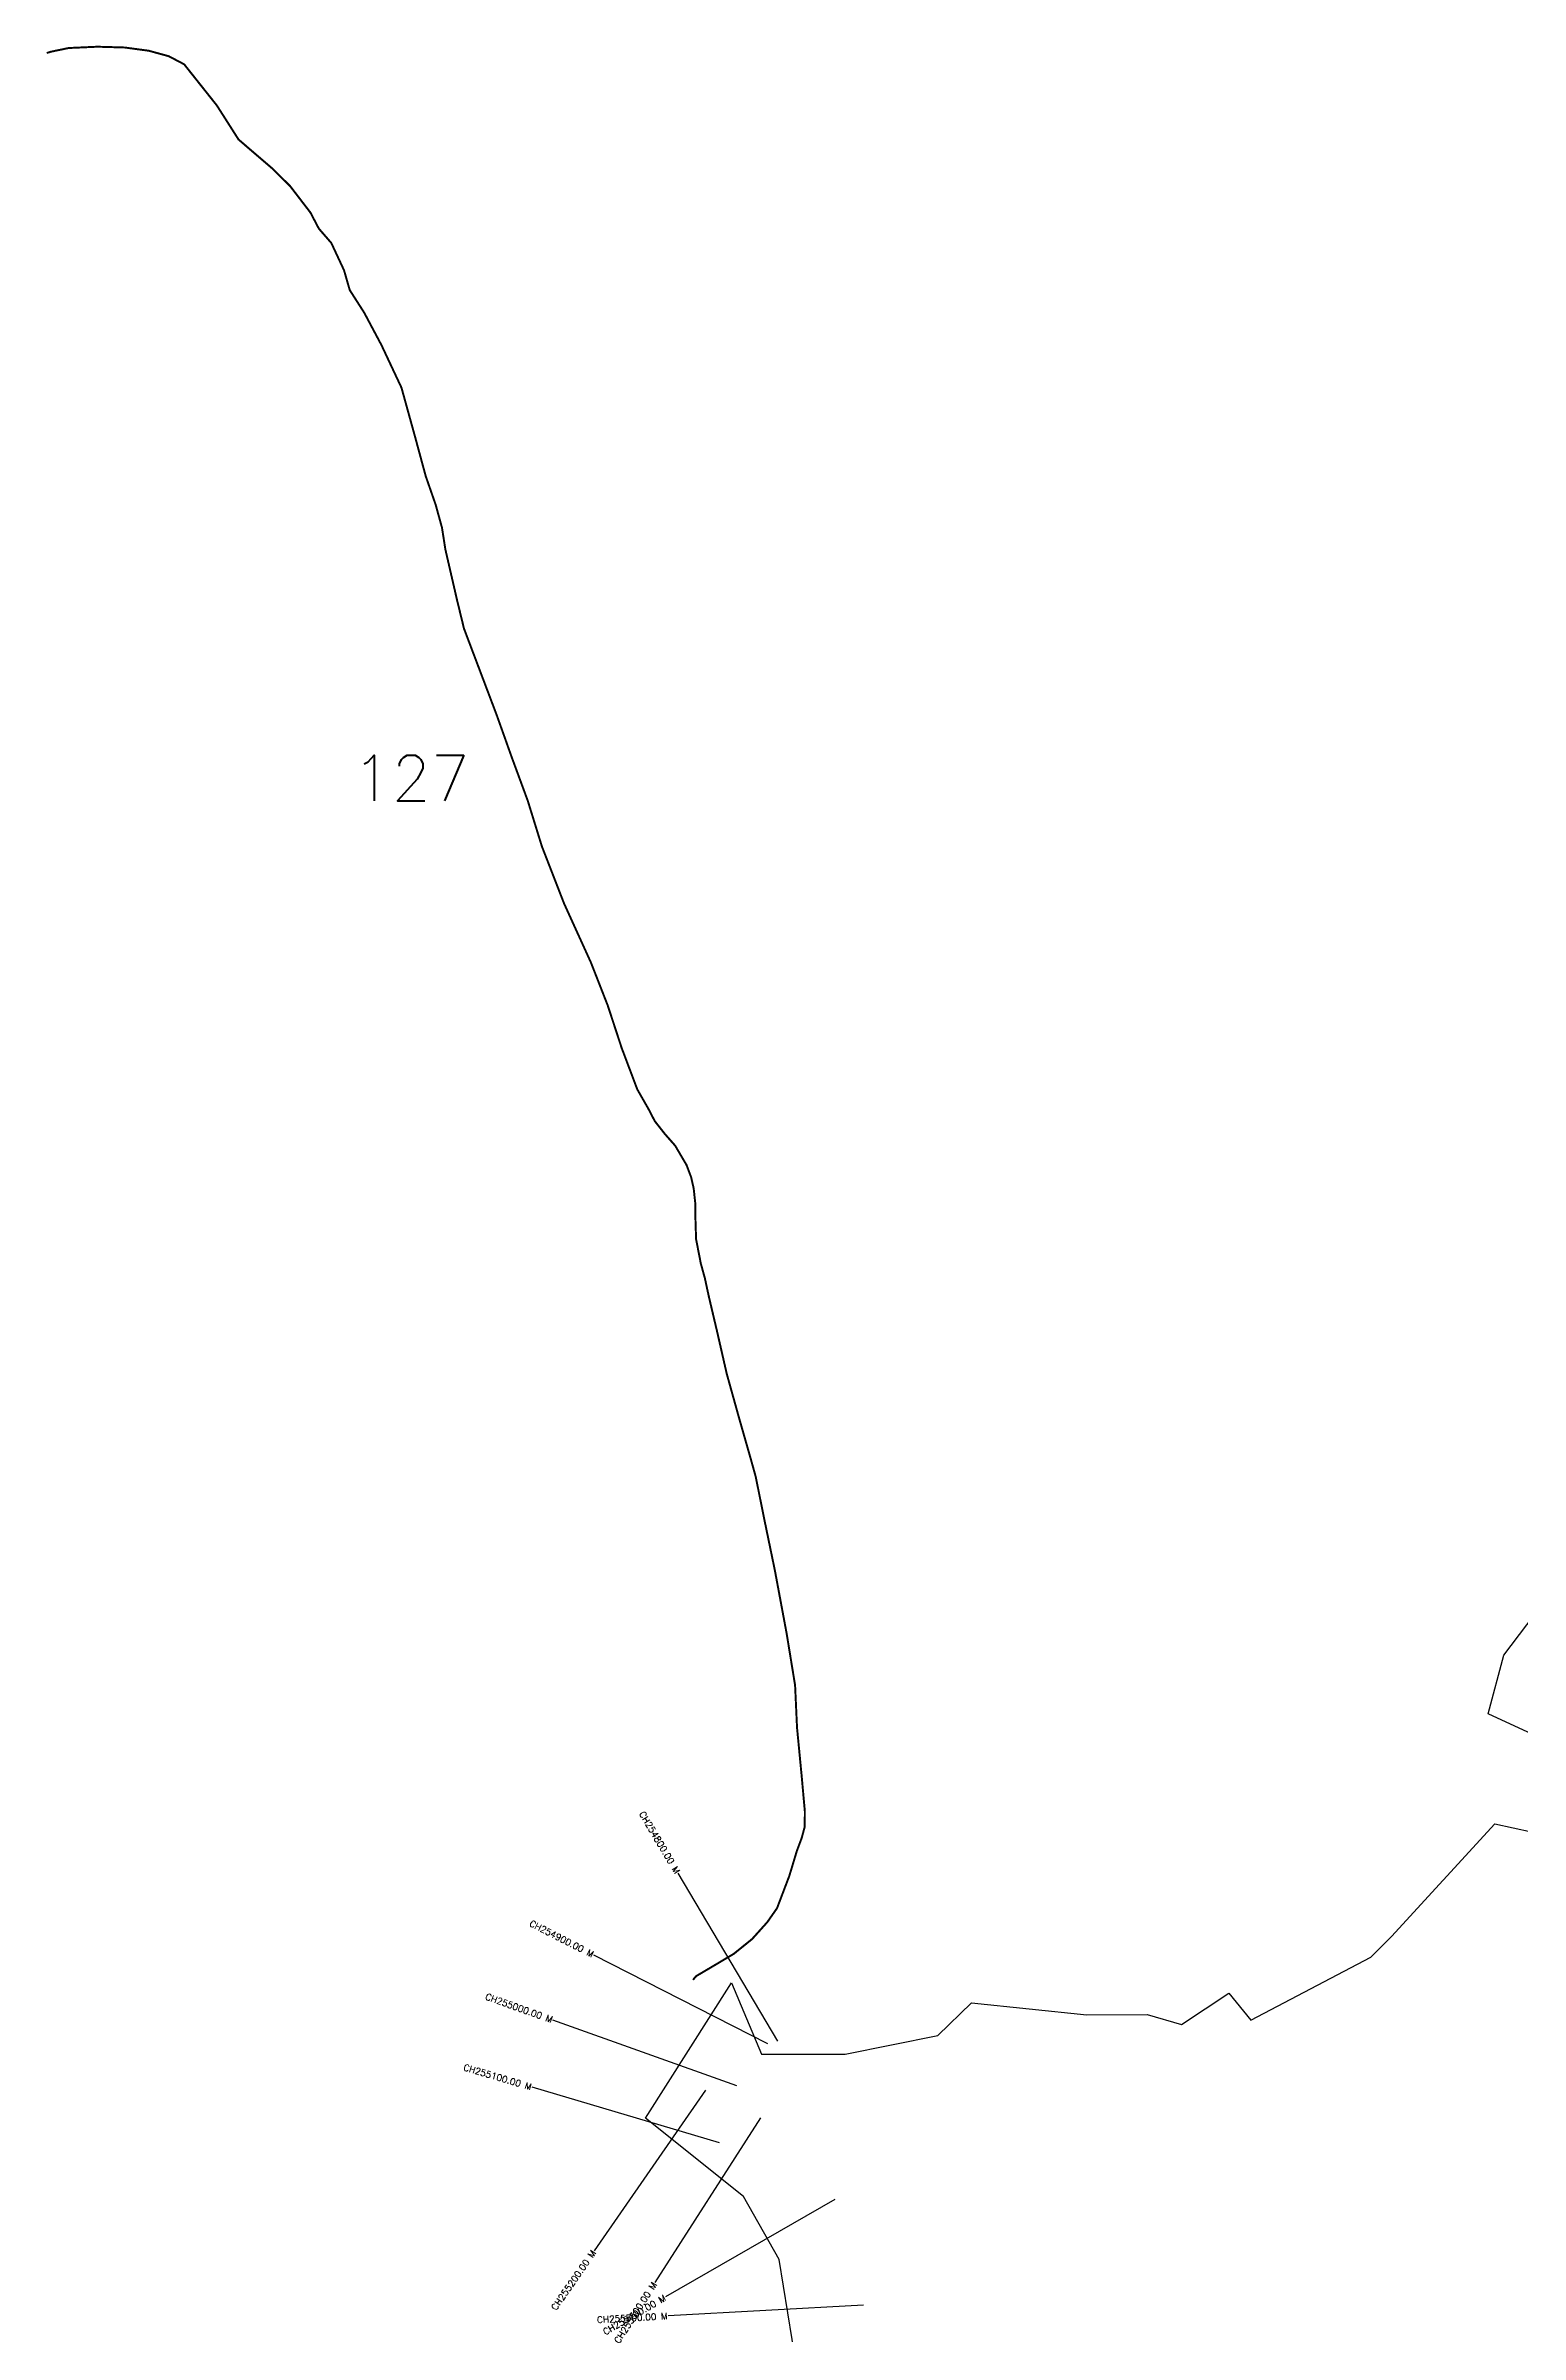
# Model space of a CAD drawing. Header units: metres. Extents: x 277783 to 282310, y 2035177 to 2042126.
# Drawn here: x 277783 to 280047, y 2038612 to 2042126 of the extents above; entities that cross this region are included whole.
import ezdxf
from ezdxf.enums import TextEntityAlignment as Align

# ---------------------------------------------------------------- set-up
doc = ezdxf.new("R2010")
doc.units = ezdxf.units.M
for name, color, linetype in [('CS', 134, 'Continuous'), ('CSMark', 6, 'Continuous'), ('NATURALLY PROTECTED', 3, 'Continuous'), ('village', 3, 'Continuous')]:
    doc.layers.add(name, color=color, linetype=linetype)
doc.styles.get("Standard").update_dxf_attribs({"font": 'simplex.shx'})

msp = doc.modelspace()

# ---------------------------------------------------------------- linework, layer by layer
at = {"layer": 'CS'}
for p, q in [((278907, 2039062.1), (278753.7, 2039320)), ((278891.5, 2039058), (278624.2, 2039194.4)), ((278844.2, 2038993.9), (278561.6, 2039094.7)), ((278817.4, 2038906.3), (278529.7, 2038991.5)), ((278796.1, 2038987), (278624.8, 2038740.7)), ((278880.3, 2038944.5), (278718.3, 2038692)), ((278994.6, 2038819.4), (278734.6, 2038669.7)), ((279038.2, 2038656.9), (278738.6, 2038640.5))]:
    msp.add_line(p, q, dxfattribs=at)
at = {"layer": 'NATURALLY PROTECTED', "const_width": 3, "flags": 128}
msp.add_lwpolyline([(277784.5, 2042114.5), (277790.7, 2042116.5), (277818.3, 2042122.2), (277862.4, 2042124.2), (277904.1, 2042123), (277941.3, 2042118), (277971.9, 2042109.6), (277995.5, 2042097.2), (278045.7, 2042034), (278079, 2041981.7), (278130.6, 2041937.4), (278158.1, 2041910.3), (278189.4, 2041869.5), (278202.3, 2041844.9), (278221.4, 2041822.9), (278240.9, 2041781.1), (278249.7, 2041750.6), (278271.9, 2041715.9), (278298.3, 2041666.3), (278329.1, 2041600.8), (278350.1, 2041524.9), (278366.3, 2041465.1), (278381.6, 2041421.1), (278391.3, 2041385.9), (278396.5, 2041352.5), (278414.1, 2041276.1), (278425.1, 2041230.9), (278475.2, 2041098.5), (278498.8, 2041032.3), (278523, 2040966.6), (278544.7, 2040896.5), (278578.7, 2040809), (278619.9, 2040718.4), (278645.8, 2040652.3), (278667.2, 2040587), (278691.2, 2040523.4), (278708.5, 2040493.1), (278718, 2040474.8), (278733.4, 2040455.2), (278749.3, 2040437.1), (278766.7, 2040407.5), (278773.9, 2040388.5), (278777.7, 2040371.5), (278780.1, 2040349.5), (278780.4, 2040325.4), (278781.4, 2040293.6), (278788.7, 2040256.1), (278794.9, 2040233.6), (278800.8, 2040206.3), (278813.9, 2040150.7), (278828.5, 2040086.8), (278848, 2040016.9), (278865.1, 2039957.1), (278873, 2039928.8), (278885.5, 2039866.5), (278902.4, 2039784.9), (278920.5, 2039687.8), (278933.4, 2039608.8), (278936.4, 2039543.4), (278943.4, 2039470.5), (278948.4, 2039415), (278948.2, 2039391.5), (278943.6, 2039374.4), (278936.1, 2039354.3), (278924.5, 2039315.9), (278905.7, 2039266.5), (278890.7, 2039245), (278867.3, 2039219), (278839.3, 2039196.4), (278809, 2039178.4), (278781.4, 2039162.1), (278776.6, 2039156.4)], dxfattribs=at)
at = {"layer": 'village', "color": 6}
for points in [[(278835.8, 2039152, 0), (278881.7, 2039042.2, 0), (279010.5, 2039042.6, 0), (279152.3, 2039071.2, 0), (279204.2, 2039121.4, 0), (279381.4, 2039103, 0), (279474, 2039103.1, 0), (279526.6, 2039088, 0), (279599.2, 2039136.1, 0), (279633.3, 2039094.7, 0), (279817.2, 2039191.2, 0), (279849.1, 2039222.9, 0), (280007.9, 2039395.9, 0), (280064, 2039383.5, 0), (280119.1, 2039508.5, 0), (279997.4, 2039565.1, 0), (280021.6, 2039654.7, 0), (280152.8, 2039828.5, 0), (280238.1, 2039917.8, 0), (280273.7, 2040177.9, 0), (280417.4, 2040305.6, 0), (280455.4, 2040716.4, 0), (280883.6, 2040978.2, 0)], [(278935.5, 2038563.4, 0), (278909.2, 2038727.2, 0), (278854.2, 2038823.8, 0), (278703.7, 2038944.2, 0), (278835.8, 2039152, 0)]]:
    msp.add_polyline3d(points, dxfattribs=at)

# ---------------------------------------------------------------- texts
at = {"insert": (278254, 2041036.5), "char_height": 70, "attachment_point": 1}
msp.add_mtext_dynamic_manual_height_columns('127', width=214.982, gutter_width=1, heights=[0], dxfattribs=at)
at = {"layer": 'CSMark'}
for s, rotation, p in [('CH254800.00 M', 300.7347, (278753.2, 2039320.8)), ('CH254900.00 M', 332.962, (278623.4, 2039194.9)), ('CH255000.00 M', 340.3826, (278560.7, 2039095)), ('CH255100.00 M', 343.5039, (278528.7, 2038991.8)), ('CH255200.00 M', 55.1795, (278624.3, 2038739.9)), ('CH255400.00 M', 29.9229, (278733.7, 2038669.2)), ('CH255300.00 M', 57.3075, (278717.7, 2038691.2)), ('CH255500.00 M', 3.121, (278737.6, 2038640.5))]:
    msp.add_text(s, height=10, rotation=rotation, dxfattribs=at).set_placement(p, align=Align.MIDDLE_RIGHT)

doc.saveas('drawing.dxf')
